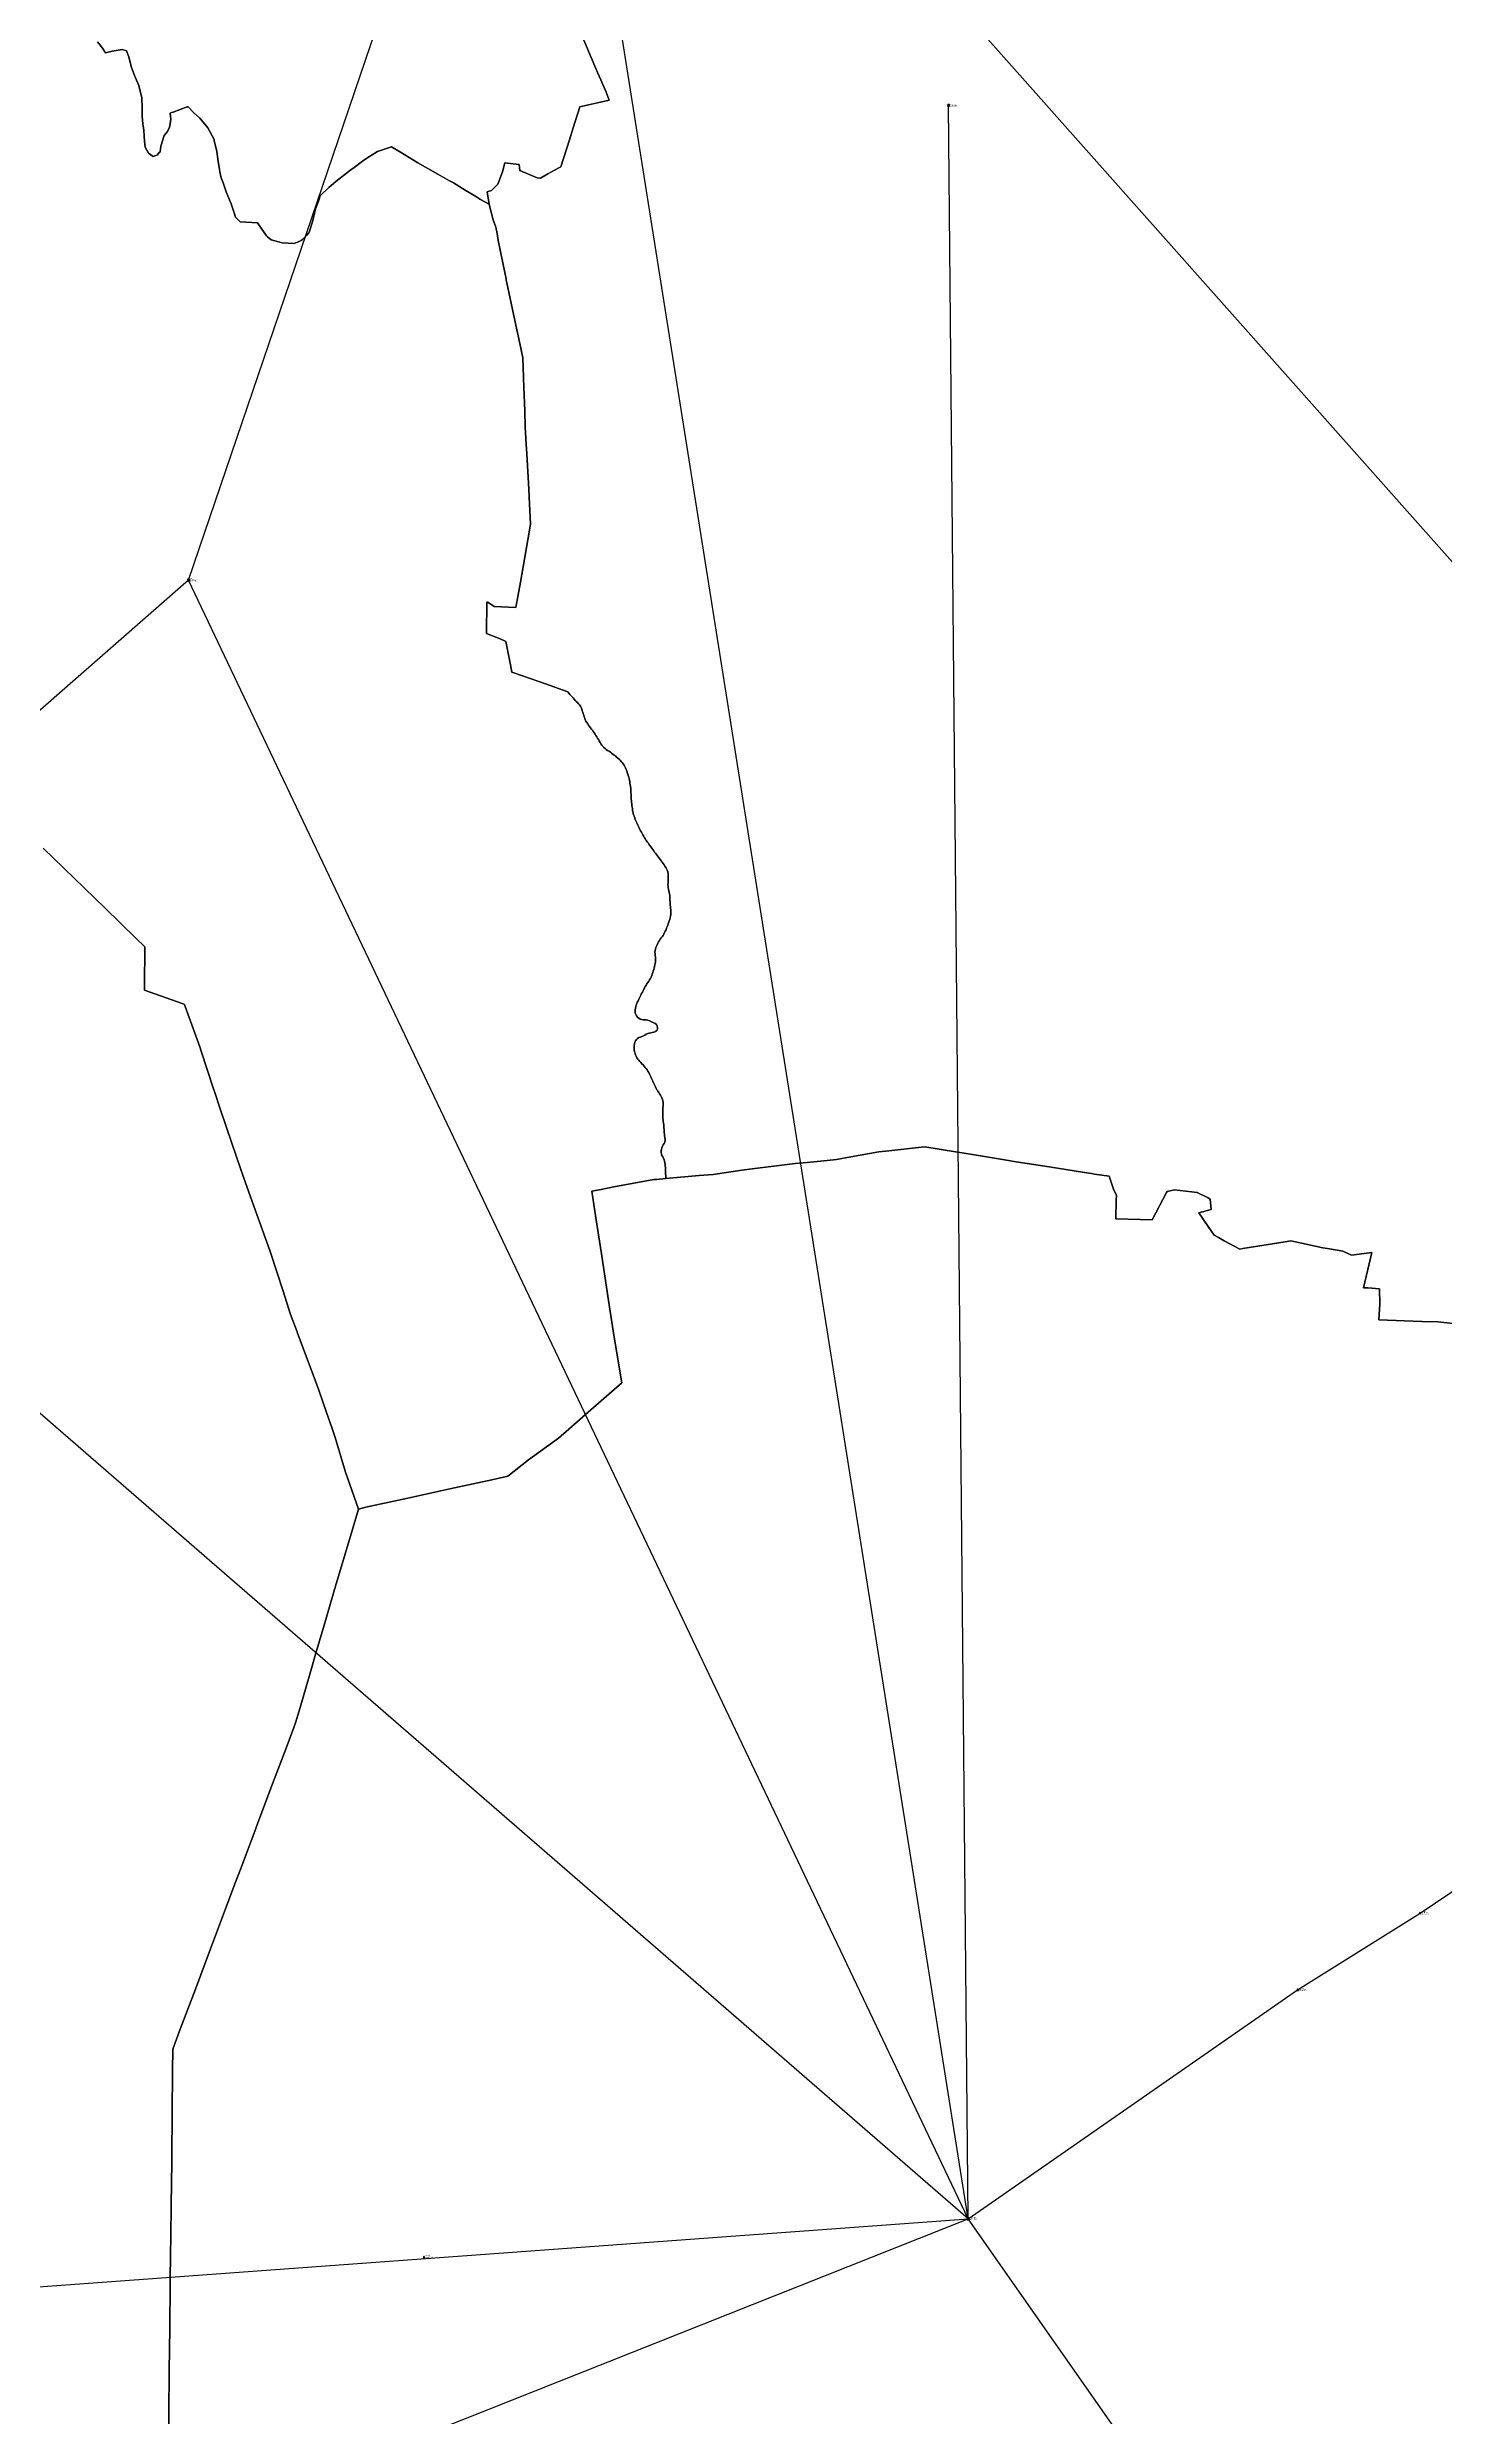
# Model space of a CAD drawing. Extents: x -312 to 667, y -1017 to 963.
# Drawn here: x -0.8 to 138.1, y 372.9 to 608.2 of the extents above; entities that cross this region are included whole.
import ezdxf

# ---------------------------------------------------------------- set-up
doc = ezdxf.new("R2010")
doc.units = 0
doc.header["$MEASUREMENT"] = 0
doc.linetypes.add('ACAD_ISO07W100', pattern=[3, 0, -3])
doc.layers.get('0').update_dxf_attribs({"linetype": 'CONTINUOUS'})
for name, color, linetype in [('AEROVIAS', 96, 'CONTINUOUS'), ('LINEAS_DE_MAPA', 7, 'CONTINUOUS'), ('PUNTOS', 7, 'CONTINUOUS')]:
    doc.layers.add(name, color=color, linetype=linetype)

# ---------------------------------------------------------------- blocks, each defined once
blk = doc.blocks.new('PNR')
blk.add_lwpolyline([(0, 0.1), (-0.09, -0.05), (0.09, -0.05)], close=True)
for tag, p in [('NOMBRE', (0.11, 0.1)), ('LAT', (0.11, -0.01)), ('LON', (0.11, -0.12))]:
    blk.add_attdef(tag, p, '', height=0.1)
blk = doc.blocks.new('VOR')
blk.add_lwpolyline([(-0.06, 0.1), (-0.1, 0), (-0.06, -0.1), (0.06, -0.1), (0.1, 0), (0.06, 0.1)], close=True)
for tag, p in [('NOMBRE', (0.11, 0.1)), ('LAT', (0.11, -0.01)), ('LON', (0.11, -0.12))]:
    blk.add_attdef(tag, p, '', height=0.1)
blk = doc.blocks.new('*U8')
at = {"linetype": 'Continuous'}
for points in [[(0, 0), (0, 0.1), (-0.09, -0.05)], [(0, 0), (-0.09, -0.05), (0.09, -0.05)], [(0, 0), (0.09, -0.05), (0, 0.1)]]:
    blk.add_solid(points, dxfattribs=at)
blk = doc.blocks.new('PNO')
blk.add_lwpolyline([(0, 0.1), (-0.09, -0.05), (0.09, -0.05)], close=True)
at = {"linetype": 'Continuous'}
blk.add_blockref('*U8', (0, 0), dxfattribs=at)
for tag, p in [('NOMBRE', (0.11, 0.1)), ('LAT', (0.11, -0.01)), ('LON', (0.11, -0.12))]:
    blk.add_attdef(tag, p, '', height=0.1)
blk = doc.blocks.new('DME')
blk.add_lwpolyline([(-0.1, 0.1), (-0.1, -0.1), (0.1, -0.1), (0.1, 0.1)], close=True)
for tag, p in [('NOMBRE', (0.11, 0.1)), ('LAT', (0.11, -0.01)), ('LON', (0.11, -0.12))]:
    blk.add_attdef(tag, p, '', height=0.1)
blk = doc.blocks.new('NDB')
at = {"linetype": 'ACAD_ISO07W100'}
for radius in [0.119, 0.09, 0.06]:
    blk.add_circle((0, 0), radius, dxfattribs=at)
blk.add_circle((0, 0), 0.03)
for tag, p in [('NOMBRE', (0.11, 0.1)), ('LAT', (0.11, -0.01)), ('LON', (0.11, -0.12))]:
    blk.add_attdef(tag, p, '', height=0.1)

msp = doc.modelspace()

# ---------------------------------------------------------------- linework, layer by layer
at = {"layer": 'AEROVIAS'}
for p, q in [((13.24, 555.28), (48.49, 658.74)), ((212.23, 474.46), (48.49, 658.74)), ((90.71, 392.54), (48.49, 658.74)), ((90.71, 392.54), (88.76, 602.4)), ((13.24, 555.28), (-41.58, 507.26)), ((90.71, 392.54), (13.24, 555.28)), ((90.71, 392.54), (-41.58, 507.26)), ((135.62, 422.91), (212.23, 474.46)), ((123.46, 415.28), (135.62, 422.91)), ((90.71, 392.54), (123.46, 415.28)), ((-138.22, 301.69), (90.71, 392.54)), ((-121.89, 377.01), (90.71, 392.54)), ((121.83, 348.21), (90.71, 392.54))]:
    msp.add_line(p, q, dxfattribs=at)
at = {"layer": 'LINEAS_DE_MAPA', "color": 7}
for points in [[(4.23, 608.72), (4.72, 608.11), (5, 607.65), (5.67, 607.81), (5.68, 607.81), (6.66, 607.96), (7.1, 607.83), (7.32, 607.25), (7.32, 607.24), (7.57, 606.29), (7.9, 605.39), (8, 605.14), (8.31, 604.38), (8.61, 603.18), (8.62, 603.15), (8.66, 602.23), (8.64, 601.32), (8.73, 600.6), (8.82, 599.97), (8.84, 599.35), (8.88, 598.87), (8.88, 598.86), (8.95, 598.28), (9.27, 597.66), (9.75, 597.35), (10.17, 597.5), (10.32, 597.69), (10.43, 597.82), (10.52, 598.38), (10.69, 599), (10.8, 599.34), (10.83, 599.44), (11.17, 599.84), (11.38, 600.25), (11.45, 600.57), (11.5, 601.04), (11.44, 601.65), (11.56, 601.7), (11.72, 601.76), (13.13, 602.26), (13.22, 602.29), (13.22, 602.28), (13.76, 601.71), (14.38, 601.15), (14.38, 601.14), (15.17, 600.19), (15.17, 600.18), (15.8, 599.02), (15.82, 598.92), (16.07, 597.85), (16.2, 596.83), (16.33, 596.1), (16.38, 595.81), (16.46, 595.37), (16.51, 595.24), (16.69, 594.72), (17, 593.83), (17.5, 592.64), (17.7, 592.04), (17.8, 591.75), (17.94, 591.33), (18.4, 590.84), (20.12, 590.75), (20.76, 589.8), (20.99, 589.46), (21.11, 589.36), (21.47, 589.06), (22.57, 588.77), (23.77, 588.7), (24.07, 588.83), (24.46, 588.99), (24.58, 589.11), (24.97, 589.51), (25.2, 589.76), (25.23, 589.84), (25.57, 590.87), (25.88, 592.16), (26.16, 592.92), (26.19, 593), (26.35, 593.44), (26.42, 593.51), (27.21, 594.28), (27.88, 594.85), (29.26, 595.91), (29.4, 596.01), (29.71, 596.25), (30.53, 596.87), (30.97, 597.19), (32.03, 597.85), (33.44, 598.29), (34.32, 597.76), (36.05, 596.72), (37.04, 596.16), (38.03, 595.6), (39.19, 594.94), (39.59, 594.72), (40.76, 594.01), (41.72, 593.42), (42.27, 593.08), (43.12, 592.6), (43.14, 592.56), (43.53, 591.06), (43.8, 590.31), (43.93, 589.7), (44.03, 589), (44.81, 585.18), (44.83, 585.06), (44.89, 584.8), (45.78, 580.6), (46.18, 578.76), (46.49, 577.35), (46.52, 576.39), (46.59, 574.39), (46.66, 572.1), (46.72, 570.48), (46.81, 568.76), (46.87, 567.82), (47.06, 564.31), (47.1, 563.6), (47.1, 563.54), (47.25, 560.84), (47.08, 559.88), (47, 559.43), (46.98, 559.28), (46.23, 555.06), (45.79, 552.56), (43.64, 552.64), (43.01, 553.1), (42.89, 553.09), (42.88, 549.97), (44.22, 549.44), (44.71, 549.22), (44.8, 549.18), (45.24, 546.87), (45.38, 546.14), (46.53, 545.74), (48.72, 544.96), (50.96, 544.18), (51.06, 544.06), (51.16, 543.93), (51.26, 543.81), (51.36, 543.69), (51.46, 543.57), (51.57, 543.45), (51.67, 543.33), (51.78, 543.22), (51.9, 543.11), (52.01, 542.99), (52.11, 542.88), (52.2, 542.75), (52.28, 542.61), (52.33, 542.46), (52.38, 542.31), (52.42, 542.16), (52.47, 542.01), (52.52, 541.86), (52.57, 541.7), (52.62, 541.55), (52.68, 541.41), (52.75, 541.27), (52.83, 541.13), (52.92, 541), (53.01, 540.88), (53.11, 540.75), (53.21, 540.62), (53.3, 540.49), (53.39, 540.36), (53.47, 540.23), (53.56, 540.1), (53.65, 539.97), (53.73, 539.84), (53.82, 539.7), (53.9, 539.57), (53.99, 539.44), (54.07, 539.3), (54.15, 539.16), (54.24, 539.03), (54.33, 538.9), (54.43, 538.78), (54.47, 538.73), (54.53, 538.66), (54.65, 538.56), (54.77, 538.46), (54.9, 538.37), (55.04, 538.28), (55.17, 538.19), (55.29, 538.1), (55.42, 538), (55.54, 537.9), (55.67, 537.81), (55.79, 537.71), (55.91, 537.6), (56.03, 537.5), (56.14, 537.39), (56.25, 537.27), (56.36, 537.16), (56.46, 537.03), (56.55, 536.9), (56.62, 536.77), (56.69, 536.62), (56.75, 536.48), (56.8, 536.33), (56.85, 536.18), (56.9, 536.02), (56.94, 535.87), (56.99, 535.72), (57.03, 535.57), (57.06, 535.41), (57.09, 535.26), (57.12, 535.1), (57.15, 534.95), (57.17, 534.79), (57.19, 534.63), (57.21, 534.48), (57.21, 534.32), (57.22, 534.16), (57.23, 534), (57.23, 533.84), (57.24, 533.69), (57.25, 533.53), (57.27, 533.37), (57.28, 533.21), (57.3, 533.06), (57.32, 532.9), (57.34, 532.74), (57.36, 532.59), (57.38, 532.43), (57.41, 532.28), (57.44, 532.12), (57.48, 531.97), (57.53, 531.82), (57.59, 531.67), (57.65, 531.52), (57.71, 531.38), (57.77, 531.23), (57.83, 531.09), (57.9, 530.94), (57.97, 530.8), (58.04, 530.66), (58.11, 530.52), (58.18, 530.38), (58.26, 530.24), (58.33, 530.1), (58.41, 529.97), (58.49, 529.83), (58.57, 529.69), (58.66, 529.56), (58.74, 529.43), (58.83, 529.3), (58.92, 529.17), (59.01, 529.04), (59.1, 528.91), (59.2, 528.78), (59.29, 528.65), (59.38, 528.53), (59.48, 528.4), (59.57, 528.27), (59.66, 528.15), (59.76, 528.02), (59.86, 527.89), (59.95, 527.77), (60.05, 527.64), (60.14, 527.51), (60.23, 527.39), (60.32, 527.26), (60.42, 527.13), (60.51, 527), (60.6, 526.87), (60.69, 526.74), (60.76, 526.6), (60.83, 526.46), (60.88, 526.31), (60.9, 526.15), (60.92, 525.99), (60.92, 525.93), (60.93, 525.84), (60.93, 525.68), (60.92, 525.52), (60.91, 525.36), (60.9, 525.2), (60.89, 525.05), (60.9, 524.89), (60.92, 524.73), (60.95, 524.58), (60.99, 524.42), (61.03, 524.27), (61.06, 524.12), (61.07, 523.96), (61.08, 523.8), (61.09, 523.64), (61.09, 523.49), (61.1, 523.33), (61.11, 523.17), (61.12, 523.01), (61.14, 522.85), (61.15, 522.69), (61.17, 522.54), (61.18, 522.38), (61.18, 522.22), (61.17, 522.07), (61.15, 521.91), (61.12, 521.76), (61.1, 521.68), (61.08, 521.6), (61.03, 521.45), (60.98, 521.3), (60.93, 521.15), (60.87, 521), (60.82, 520.85), (60.76, 520.71), (60.7, 520.56), (60.63, 520.42), (60.56, 520.28), (60.49, 520.13), (60.41, 520), (60.33, 519.86), (60.23, 519.74), (60.13, 519.62), (60.04, 519.49), (59.95, 519.36), (59.88, 519.22), (59.81, 519.07), (59.74, 518.93), (59.69, 518.78), (59.64, 518.63), (59.61, 518.48), (59.6, 518.32), (59.61, 518.16), (59.63, 518), (59.65, 517.84), (59.66, 517.76), (59.66, 517.69), (59.67, 517.53), (59.65, 517.37), (59.63, 517.22), (59.6, 517.06), (59.56, 516.91), (59.52, 516.75), (59.48, 516.6), (59.43, 516.45), (59.38, 516.3), (59.33, 516.15), (59.28, 516), (59.22, 515.86), (59.15, 515.72), (59.07, 515.58), (58.98, 515.45), (58.9, 515.31), (58.81, 515.18), (58.72, 515.05), (58.64, 514.91), (58.57, 514.77), (58.49, 514.64), (58.42, 514.5), (58.35, 514.36), (58.28, 514.21), (58.2, 514.07), (58.13, 513.93), (58.09, 513.85), (58.06, 513.79), (57.99, 513.65), (57.92, 513.51), (57.85, 513.37), (57.79, 513.22), (57.73, 513.08), (57.69, 512.92), (57.66, 512.77), (57.64, 512.61), (57.64, 512.45), (57.65, 512.29), (57.69, 512.14), (57.77, 512), (57.87, 511.88), (57.99, 511.76), (58.12, 511.68), (58.27, 511.64), (58.42, 511.62), (58.58, 511.61), (58.74, 511.6), (58.9, 511.57), (59.05, 511.52), (59.19, 511.45), (59.33, 511.38), (59.48, 511.31), (59.62, 511.23), (59.74, 511.13), (59.79, 511.06), (59.82, 511), (59.86, 510.83), (59.85, 510.67), (59.79, 510.55), (59.65, 510.45), (59.49, 510.39), (59.34, 510.34), (59.19, 510.31), (59.03, 510.28), (58.88, 510.24), (58.74, 510.17), (58.6, 510.1), (58.46, 510.03), (58.31, 509.96), (58.16, 509.9), (58.01, 509.84), (57.88, 509.76), (57.77, 509.65), (57.68, 509.52), (57.61, 509.38), (57.56, 509.22), (57.54, 509.07), (57.52, 508.91), (57.53, 508.75), (57.55, 508.59), (57.58, 508.44), (57.62, 508.29), (57.65, 508.22), (57.67, 508.13), (57.74, 507.99), (57.81, 507.85), (57.89, 507.72), (57.99, 507.6), (58.11, 507.48), (58.21, 507.36), (58.31, 507.24), (58.42, 507.13), (58.53, 507.01), (58.63, 506.89), (58.73, 506.77), (58.82, 506.64), (58.9, 506.51), (58.98, 506.37), (59.05, 506.23), (59.12, 506.09), (59.18, 505.94), (59.25, 505.8), (59.31, 505.65), (59.38, 505.51), (59.45, 505.37), (59.52, 505.23), (59.59, 505.08), (59.65, 504.94), (59.73, 504.8), (59.8, 504.66), (59.85, 504.59), (59.89, 504.53), (59.98, 504.4), (60.07, 504.27), (60.16, 504.14), (60.23, 504), (60.29, 503.86), (60.34, 503.7), (60.38, 503.55), (60.41, 503.4), (60.42, 503.24), (60.41, 503.08), (60.4, 502.92), (60.39, 502.77), (60.38, 502.61), (60.38, 502.45), (60.38, 502.29), (60.38, 502.13), (60.39, 501.98), (60.4, 501.82), (60.41, 501.66), (60.42, 501.5), (60.44, 501.35), (60.47, 501.19), (60.49, 501.04), (60.5, 500.88), (60.51, 500.72), (60.52, 500.56), (60.53, 500.47), (60.53, 500.41), (60.54, 500.25), (60.56, 500.09), (60.59, 499.93), (60.61, 499.77), (60.62, 499.62), (60.59, 499.47), (60.51, 499.34), (60.42, 499.2), (60.35, 499.06), (60.3, 498.91), (60.25, 498.75), (60.22, 498.59), (60.21, 498.44), (60.24, 498.29), (60.3, 498.15), (60.37, 498), (60.45, 497.86), (60.51, 497.71), (60.55, 497.56), (60.59, 497.41), (60.61, 497.25), (60.63, 497.1), (60.64, 496.94), (60.64, 496.78), (60.65, 496.62), (60.68, 495.85), (59.74, 495.76), (59.49, 495.74), (55.53, 495.01), (54.27, 494.77), (53.32, 494.59), (53.63, 492.6), (53.99, 490.26), (54.28, 488.38), (54.93, 484.16), (55.52, 480.28), (55.58, 479.94), (56.29, 475.73), (56.32, 475.56), (53.23, 472.87), (52.7, 472.41), (51.03, 470.95), (50.02, 470.06), (47.03, 467.93), (44.99, 466.28), (43.39, 465.93), (39.22, 465.02), (35.05, 464.11), (30.88, 463.2), (30.14, 463.03), (28.87, 466.7), (27.84, 470.14), (27.53, 471.02), (26.98, 472.6), (26.21, 474.83), (25.54, 476.62), (24.09, 480.5), (24.04, 480.62), (23.39, 482.36), (22.65, 484.66), (21.41, 488.49), (21.33, 488.72), (19.88, 492.74), (18.91, 495.43), (18.45, 496.76), (17.07, 500.81), (16.37, 502.86), (15.86, 504.4), (15.71, 504.86), (14.52, 508.5), (14.37, 508.92), (12.92, 512.94), (12.85, 513.13), (12.61, 513.22), (8.89, 514.56), (8.89, 514.88), (8.91, 518.86), (8.02, 519.72), (4.96, 522.71), (1.89, 525.69), (-1.18, 528.67)], [(52.55, 608.9), (53.74, 606.09), (53.9, 605.7), (54.22, 604.94), (54.74, 603.72), (55.06, 602.94), (54.2, 602.75), (52.99, 602.48), (52.15, 602.29), (51.49, 600.2), (51.11, 599.01), (50.24, 596.3), (50.06, 596.2), (48.97, 595.61), (48.23, 595.2), (47.9, 595.22), (46.18, 595.95), (46.16, 595.96), (46.12, 596.56), (45.52, 596.63), (45.51, 596.63), (44.68, 596.72), (44.46, 595.81), (43.99, 594.61), (43.98, 594.58), (43.36, 593.98), (43.03, 593.88), (42.92, 593.82), (43.12, 592.6), (42.27, 593.08), (41.72, 593.42), (40.76, 594.01), (39.59, 594.72), (39.19, 594.94), (38.03, 595.6), (37.04, 596.16), (36.05, 596.72), (34.32, 597.76), (33.44, 598.29), (32.03, 597.85), (30.97, 597.19), (30.53, 596.87), (29.71, 596.25), (29.4, 596.01), (29.26, 595.91), (27.88, 594.85), (27.21, 594.28), (26.42, 593.51), (26.35, 593.44), (26.19, 593), (26.16, 592.92), (25.88, 592.16), (25.57, 590.87), (25.23, 589.84), (25.2, 589.76), (24.97, 589.51), (24.58, 589.11), (24.46, 588.99), (24.07, 588.83), (23.77, 588.7), (22.57, 588.77), (21.47, 589.06), (21.11, 589.36), (20.99, 589.46), (20.76, 589.8), (20.12, 590.75), (18.4, 590.84), (17.94, 591.33), (17.8, 591.75), (17.7, 592.04), (17.5, 592.64), (17, 593.83), (16.69, 594.72), (16.51, 595.24), (16.46, 595.37), (16.38, 595.81), (16.33, 596.1), (16.2, 596.83), (16.07, 597.85), (15.82, 598.92), (15.8, 599.02), (15.17, 600.18), (15.17, 600.19), (14.38, 601.14), (14.38, 601.15), (13.76, 601.71), (13.22, 602.28), (13.22, 602.29), (13.13, 602.26), (11.72, 601.76), (11.56, 601.7), (11.44, 601.65), (11.5, 601.04), (11.45, 600.57), (11.38, 600.25), (11.17, 599.84), (10.83, 599.44), (10.8, 599.34), (10.69, 599), (10.52, 598.38), (10.43, 597.82), (10.32, 597.69), (10.17, 597.5), (9.75, 597.35), (9.27, 597.66), (8.95, 598.28), (8.88, 598.86), (8.88, 598.87), (8.84, 599.35), (8.82, 599.97), (8.73, 600.6), (8.64, 601.32), (8.66, 602.23), (8.62, 603.15), (8.61, 603.18), (8.31, 604.38), (8, 605.14), (7.9, 605.39), (7.57, 606.29), (7.32, 607.24), (7.32, 607.25), (7.1, 607.83), (6.66, 607.96), (5.68, 607.81), (5.67, 607.81), (5, 607.65), (4.72, 608.11), (4.23, 608.72)], [(140.04, 481.32), (137.4, 481.61), (135.79, 481.66), (131.54, 481.81), (131.64, 483.39), (131.6, 484.9), (130.42, 484.98), (130, 485), (130.83, 488.5), (130.57, 488.46), (128.82, 488.25), (127.94, 488.65), (126.61, 488.87), (126.42, 488.9), (125.97, 488.97), (122.77, 489.65), (122.23, 489.57), (118.01, 488.89), (117.72, 488.84), (116.16, 489.68), (115.59, 489.99), (115.16, 490.22), (114.56, 491.1), (113.63, 492.45), (114.86, 492.77), (114.78, 493.81), (114.5, 493.96), (113.49, 494.47), (111.24, 494.73), (110.48, 494.55), (110.44, 494.47), (109.01, 491.75), (107.8, 491.79), (105.39, 491.86), (105.44, 493.71), (105.45, 494.17), (105.16, 494.79), (104.73, 496.09), (103.28, 496.3), (102.98, 496.35), (102.27, 496.45), (98.76, 497), (95.49, 497.52), (94.54, 497.67), (91.16, 498.23), (90.32, 498.36), (89.48, 498.5), (86.41, 498.99), (86.1, 498.95), (82.84, 498.6), (81.85, 498.49), (79.07, 498), (77.63, 497.74), (76.72, 497.65), (74.71, 497.45), (73.54, 497.33), (72.47, 497.21), (69.51, 496.85), (68.23, 496.67), (65.39, 496.26), (63.99, 496.14), (60.68, 495.85), (60.65, 496.62), (60.64, 496.78), (60.64, 496.94), (60.63, 497.1), (60.61, 497.25), (60.59, 497.41), (60.55, 497.56), (60.51, 497.71), (60.45, 497.86), (60.37, 498), (60.3, 498.15), (60.24, 498.29), (60.21, 498.44), (60.22, 498.59), (60.25, 498.75), (60.3, 498.91), (60.35, 499.06), (60.42, 499.2), (60.51, 499.34), (60.59, 499.47), (60.62, 499.62), (60.61, 499.77), (60.59, 499.93), (60.56, 500.09), (60.54, 500.25), (60.53, 500.41), (60.53, 500.47), (60.52, 500.56), (60.51, 500.72), (60.5, 500.88), (60.49, 501.04), (60.47, 501.19), (60.44, 501.35), (60.42, 501.5), (60.41, 501.66), (60.4, 501.82), (60.39, 501.98), (60.38, 502.13), (60.38, 502.29), (60.38, 502.45), (60.38, 502.61), (60.39, 502.77), (60.4, 502.92), (60.41, 503.08), (60.42, 503.24), (60.41, 503.4), (60.38, 503.55), (60.34, 503.7), (60.29, 503.86), (60.23, 504), (60.16, 504.14), (60.07, 504.27), (59.98, 504.4), (59.89, 504.53), (59.85, 504.59), (59.8, 504.66), (59.73, 504.8), (59.65, 504.94), (59.59, 505.08), (59.52, 505.23), (59.45, 505.37), (59.38, 505.51), (59.31, 505.65), (59.25, 505.8), (59.18, 505.94), (59.12, 506.09), (59.05, 506.23), (58.98, 506.37), (58.9, 506.51), (58.82, 506.64), (58.73, 506.77), (58.63, 506.89), (58.53, 507.01), (58.42, 507.13), (58.31, 507.24), (58.21, 507.36), (58.11, 507.48), (57.99, 507.6), (57.89, 507.72), (57.81, 507.85), (57.74, 507.99), (57.67, 508.13), (57.65, 508.22), (57.62, 508.29), (57.58, 508.44), (57.55, 508.59), (57.53, 508.75), (57.52, 508.91), (57.54, 509.07), (57.56, 509.22), (57.61, 509.38), (57.68, 509.52), (57.77, 509.65), (57.88, 509.76), (58.01, 509.84), (58.16, 509.9), (58.31, 509.96), (58.46, 510.03), (58.6, 510.1), (58.74, 510.17), (58.88, 510.24), (59.03, 510.28), (59.19, 510.31), (59.34, 510.34), (59.49, 510.39), (59.65, 510.45), (59.79, 510.55), (59.85, 510.67), (59.86, 510.83), (59.82, 511), (59.79, 511.06), (59.74, 511.13), (59.62, 511.23), (59.48, 511.31), (59.33, 511.38), (59.19, 511.45), (59.05, 511.52), (58.9, 511.57), (58.74, 511.6), (58.58, 511.61), (58.42, 511.62), (58.27, 511.64), (58.12, 511.68), (57.99, 511.76), (57.87, 511.88), (57.77, 512), (57.69, 512.14), (57.65, 512.29), (57.64, 512.45), (57.64, 512.61), (57.66, 512.77), (57.69, 512.92), (57.73, 513.08), (57.79, 513.22), (57.85, 513.37), (57.92, 513.51), (57.99, 513.65), (58.06, 513.79), (58.09, 513.85), (58.13, 513.93), (58.2, 514.07), (58.28, 514.21), (58.35, 514.36), (58.42, 514.5), (58.49, 514.64), (58.57, 514.77), (58.64, 514.91), (58.72, 515.05), (58.81, 515.18), (58.9, 515.31), (58.98, 515.45), (59.07, 515.58), (59.15, 515.72), (59.22, 515.86), (59.28, 516), (59.33, 516.15), (59.38, 516.3), (59.43, 516.45), (59.48, 516.6), (59.52, 516.75), (59.56, 516.91), (59.6, 517.06), (59.63, 517.22), (59.65, 517.37), (59.67, 517.53), (59.66, 517.69), (59.66, 517.76), (59.65, 517.84), (59.63, 518), (59.61, 518.16), (59.6, 518.32), (59.61, 518.48), (59.64, 518.63), (59.69, 518.78), (59.74, 518.93), (59.81, 519.07), (59.88, 519.22), (59.95, 519.36), (60.04, 519.49), (60.13, 519.62), (60.23, 519.74), (60.33, 519.86), (60.41, 520), (60.49, 520.13), (60.56, 520.28), (60.63, 520.42), (60.7, 520.56), (60.76, 520.71), (60.82, 520.85), (60.87, 521), (60.93, 521.15), (60.98, 521.3), (61.03, 521.45), (61.08, 521.6), (61.1, 521.68), (61.12, 521.76), (61.15, 521.91), (61.17, 522.07), (61.18, 522.22), (61.18, 522.38), (61.17, 522.54), (61.15, 522.69), (61.14, 522.85), (61.12, 523.01), (61.11, 523.17), (61.1, 523.33), (61.09, 523.49), (61.09, 523.64), (61.08, 523.8), (61.07, 523.96), (61.06, 524.12), (61.03, 524.27), (60.99, 524.42), (60.95, 524.58), (60.92, 524.73), (60.9, 524.89), (60.89, 525.05), (60.9, 525.2), (60.91, 525.36), (60.92, 525.52), (60.93, 525.68), (60.93, 525.84), (60.92, 525.93), (60.92, 525.99), (60.9, 526.15), (60.88, 526.31), (60.83, 526.46), (60.76, 526.6), (60.69, 526.74), (60.6, 526.87), (60.51, 527), (60.42, 527.13), (60.32, 527.26), (60.23, 527.39), (60.14, 527.51), (60.05, 527.64), (59.95, 527.77), (59.86, 527.89), (59.76, 528.02), (59.66, 528.15), (59.57, 528.27), (59.48, 528.4), (59.38, 528.53), (59.29, 528.65), (59.2, 528.78), (59.1, 528.91), (59.01, 529.04), (58.92, 529.17), (58.83, 529.3), (58.74, 529.43), (58.66, 529.56), (58.57, 529.69), (58.49, 529.83), (58.41, 529.97), (58.33, 530.1), (58.26, 530.24), (58.18, 530.38), (58.11, 530.52), (58.04, 530.66), (57.97, 530.8), (57.9, 530.94), (57.83, 531.09), (57.77, 531.23), (57.71, 531.38), (57.65, 531.52), (57.59, 531.67), (57.53, 531.82), (57.48, 531.97), (57.44, 532.12), (57.41, 532.28), (57.38, 532.43), (57.36, 532.59), (57.34, 532.74), (57.32, 532.9), (57.3, 533.06), (57.28, 533.21), (57.27, 533.37), (57.25, 533.53), (57.24, 533.69), (57.23, 533.84), (57.23, 534), (57.22, 534.16), (57.21, 534.32), (57.21, 534.48), (57.19, 534.63), (57.17, 534.79), (57.15, 534.95), (57.12, 535.1), (57.09, 535.26), (57.06, 535.41), (57.03, 535.57), (56.99, 535.72), (56.94, 535.87), (56.9, 536.02), (56.85, 536.18), (56.8, 536.33), (56.75, 536.48), (56.69, 536.62), (56.62, 536.77), (56.55, 536.9), (56.46, 537.03), (56.36, 537.16), (56.25, 537.27), (56.14, 537.39), (56.03, 537.5), (55.91, 537.6), (55.79, 537.71), (55.67, 537.81), (55.54, 537.9), (55.42, 538), (55.29, 538.1), (55.17, 538.19), (55.04, 538.28), (54.9, 538.37), (54.77, 538.46), (54.65, 538.56), (54.53, 538.66), (54.47, 538.73), (54.43, 538.78), (54.33, 538.9), (54.24, 539.03), (54.15, 539.16), (54.07, 539.3), (53.99, 539.44), (53.9, 539.57), (53.82, 539.7), (53.73, 539.84), (53.65, 539.97), (53.56, 540.1), (53.47, 540.23), (53.39, 540.36), (53.3, 540.49), (53.21, 540.62), (53.11, 540.75), (53.01, 540.88), (52.92, 541), (52.83, 541.13), (52.75, 541.27), (52.68, 541.41), (52.62, 541.55), (52.57, 541.7), (52.52, 541.86), (52.47, 542.01), (52.42, 542.16), (52.38, 542.31), (52.33, 542.46), (52.28, 542.61), (52.2, 542.75), (52.11, 542.88), (52.01, 542.99), (51.9, 543.11), (51.78, 543.22), (51.67, 543.33), (51.57, 543.45), (51.46, 543.57), (51.36, 543.69), (51.26, 543.81), (51.16, 543.93), (51.06, 544.06), (50.96, 544.18), (48.72, 544.96), (46.53, 545.74), (45.38, 546.14), (45.24, 546.87), (44.8, 549.18), (44.71, 549.22), (44.22, 549.44), (42.88, 549.97), (42.89, 553.09), (43.01, 553.1), (43.64, 552.64), (45.79, 552.56), (46.23, 555.06), (46.98, 559.28), (47, 559.43), (47.08, 559.88), (47.25, 560.84), (47.1, 563.54), (47.1, 563.6), (47.06, 564.31), (46.87, 567.82), (46.81, 568.76), (46.72, 570.48), (46.66, 572.1), (46.59, 574.39), (46.52, 576.39), (46.49, 577.35), (46.18, 578.76), (45.78, 580.6), (44.89, 584.8), (44.83, 585.06), (44.81, 585.18), (44.03, 589), (43.93, 589.7), (43.8, 590.31), (43.53, 591.06), (43.14, 592.56), (43.12, 592.6), (42.92, 593.82), (43.03, 593.88), (43.36, 593.98), (43.98, 594.58), (43.99, 594.61), (44.46, 595.81), (44.68, 596.72), (45.51, 596.63), (45.52, 596.63), (46.12, 596.56), (46.16, 595.96), (46.18, 595.95), (47.9, 595.22), (48.23, 595.2), (48.97, 595.61), (50.06, 596.2), (50.24, 596.3), (51.11, 599.01), (51.49, 600.2), (52.15, 602.29), (52.99, 602.48), (54.2, 602.75), (55.06, 602.94), (54.74, 603.72), (54.22, 604.94), (53.9, 605.7), (53.74, 606.09), (52.55, 608.9)], [(-1.18, 528.67), (1.89, 525.69), (4.96, 522.71), (8.02, 519.72), (8.91, 518.86), (8.89, 514.88), (8.89, 514.56), (12.61, 513.22), (12.85, 513.13), (12.92, 512.94), (14.37, 508.92), (14.52, 508.5), (15.71, 504.86), (15.86, 504.4), (16.37, 502.86), (17.07, 500.81), (18.45, 496.76), (18.91, 495.43), (19.88, 492.74), (21.33, 488.72), (21.41, 488.49), (22.65, 484.66), (23.39, 482.36), (24.04, 480.62), (24.09, 480.5), (25.54, 476.62), (26.21, 474.83), (26.98, 472.6), (27.53, 471.02), (27.84, 470.14), (28.87, 466.7), (30.14, 463.03), (29.14, 459.69), (27.94, 455.59), (26.74, 451.5), (25.82, 448.37), (25.54, 447.41), (24.34, 443.31), (23.89, 441.8), (23.71, 441.32), (22.95, 439.29), (21.45, 435.3), (20.02, 431.52), (19.95, 431.31), (18.44, 427.32), (17.87, 425.81)], [(11.26, 368.95), (11.3, 373.2), (11.35, 377.46), (11.4, 381.71), (11.44, 385.97), (11.48, 389.58), (11.49, 390.22), (11.54, 394.48), (11.55, 395.5), (11.59, 398.73), (11.63, 402.99), (11.68, 407.25), (11.7, 409.4), (12.44, 411.37), (13.94, 415.36), (15.44, 419.35), (16.94, 423.33), (17.87, 425.81), (18.44, 427.32), (19.95, 431.31), (20.02, 431.52), (21.45, 435.3), (22.95, 439.29), (23.71, 441.32), (23.89, 441.8), (24.34, 443.31), (25.54, 447.41), (25.82, 448.37), (26.74, 451.5), (27.94, 455.59), (29.14, 459.69), (30.14, 463.03), (30.88, 463.2), (35.05, 464.11), (39.22, 465.02), (43.39, 465.93), (44.99, 466.28), (47.03, 467.93), (50.02, 470.06), (51.03, 470.95), (52.7, 472.41), (53.23, 472.87), (56.32, 475.56), (56.29, 475.73), (55.58, 479.94), (55.52, 480.28), (54.93, 484.16), (54.28, 488.38), (53.99, 490.26), (53.63, 492.6), (53.32, 494.59), (54.27, 494.77), (55.53, 495.01), (59.49, 495.74), (59.74, 495.76), (60.68, 495.85), (63.99, 496.14), (65.39, 496.26), (68.23, 496.67), (69.51, 496.85), (72.47, 497.21), (73.54, 497.33), (74.71, 497.45), (76.72, 497.65), (77.63, 497.74), (79.07, 498), (81.85, 498.49), (82.84, 498.6), (86.1, 498.95), (86.41, 498.99), (89.48, 498.5), (90.32, 498.36), (91.16, 498.23), (94.54, 497.67), (95.49, 497.52), (98.76, 497), (102.27, 496.45), (102.98, 496.35), (103.28, 496.3), (104.73, 496.09), (105.16, 494.79), (105.45, 494.17), (105.44, 493.71), (105.39, 491.86), (107.8, 491.79), (109.01, 491.75), (110.44, 494.47), (110.48, 494.55), (111.24, 494.73), (113.49, 494.47), (114.5, 493.96), (114.78, 493.81), (114.86, 492.77), (113.63, 492.45), (114.56, 491.1), (115.16, 490.22), (115.59, 489.99), (116.16, 489.68), (117.72, 488.84), (118.01, 488.89), (122.23, 489.57), (122.77, 489.65), (125.97, 488.97), (126.42, 488.9), (126.61, 488.87), (127.94, 488.65), (128.82, 488.25), (130.57, 488.46), (130.83, 488.5), (130, 485), (130.42, 484.98), (131.6, 484.9), (131.64, 483.39), (131.54, 481.81), (135.79, 481.66), (137.4, 481.61), (140.04, 481.32)], [(17.87, 425.81), (16.94, 423.33), (15.44, 419.35), (13.94, 415.36), (12.44, 411.37), (11.7, 409.4), (11.68, 407.25), (11.63, 402.99), (11.59, 398.73), (11.55, 395.5), (11.54, 394.48), (11.49, 390.22), (11.48, 389.58), (11.44, 385.97), (11.4, 381.71), (11.35, 377.46), (11.3, 373.2), (11.26, 368.95)]]:
    msp.add_lwpolyline(points, dxfattribs=at)

# ---------------------------------------------------------------- block references
at = {"layer": 'PUNTOS'}
for name, p, values in [('VOR', (88.76, 602.4), {'NOMBRE': 'SDE', 'LAT': ' 27°46\'46"S', 'LON': '064°19\'05"W'}), ('PNO', (88.76, 602.4), {'NOMBRE': 'SDE', 'LAT': ' 27°46\'46"S', 'LON': '064°19\'05"W'}), ('NDB', (13.24, 555.28), {'NOMBRE': 'CAT', 'LAT': ' 28°35\'01"S', 'LON': '065°44\'48"W'}), ('DME', (13.24, 555.28), {'NOMBRE': 'CAT', 'LAT': ' 28°35\'01"S', 'LON': '065°44\'48"W'}), ('PNO', (13.24, 555.28), {'NOMBRE': 'CAT', 'LAT': ' 28°35\'01"S', 'LON': '065°44\'48"W'}), ('PNR', (135.62, 422.91), {'NOMBRE': 'TREJO', 'LAT': ' 30°46\'54"S', 'LON': '063°19\'56"W'}), ('PNR', (123.46, 415.28), {'NOMBRE': 'OSUDA', 'LAT': ' 30°54\'58"S', 'LON': '063°34\'03"W'}), ('VOR', (90.71, 392.54), {'NOMBRE': 'CORDOBA', 'LAT': ' 31°18\'48"S', 'LON': '064°12\'14"W'}), ('DME', (90.71, 392.54), {'NOMBRE': 'CORDOBA', 'LAT': ' 31°18\'48"S', 'LON': '064°12\'14"W'}), ('PNO', (90.71, 392.54), {'NOMBRE': 'CORDOBA', 'LAT': ' 31°18\'48"S', 'LON': '064°12\'14"W'}), ('PNR', (36.65, 388.74), {'NOMBRE': 'PAMAK', 'LAT': ' 31°23\'24"S', 'LON': '065°16\'25"W'})]:
    msp.add_blockref(name, p, dxfattribs=at).add_auto_attribs(values)

doc.saveas('drawing.dxf')
